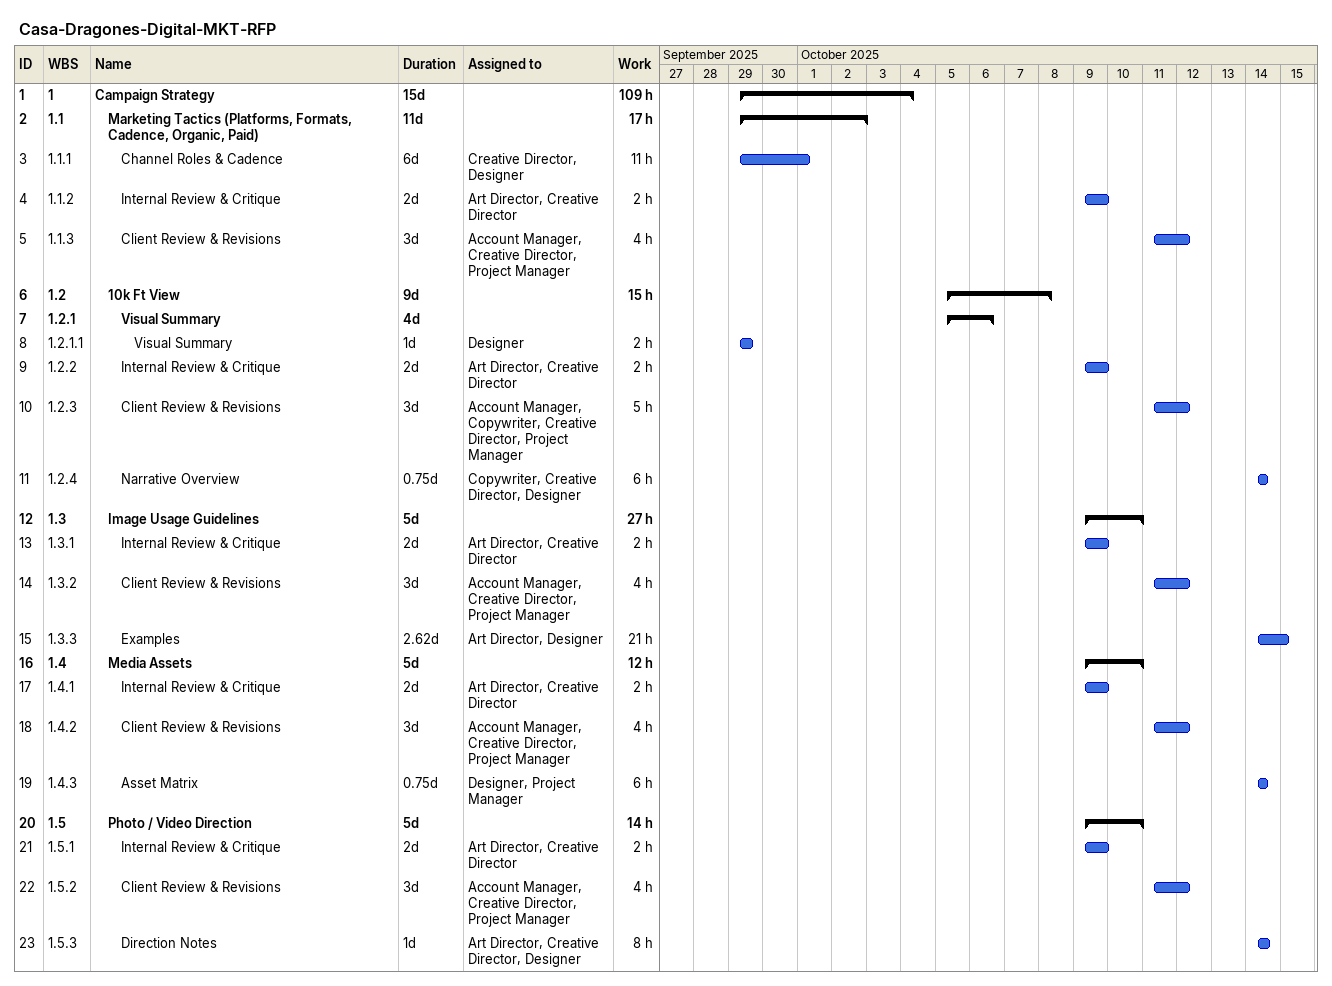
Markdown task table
Casa-Dragones-Digital-MKT-RFP

| ID | WBS | Task | Duration | Start | Finish | Resources | Work (h) |
|---|---|---|---|---|---|---|---|
| 1 | 1 | **Campaign Strategy** | 15d | 2025-09-29 | 2025-10-04 |  | 109 |
| 2 | 1.1 | **Marketing Tactics (Platforms, Formats, Cadence, Organic, Paid)** | 11d | 2025-09-29 | 2025-10-03 |  | 17 |
| 3 | 1.1.1 | Channel Roles & Cadence | 6d | 2025-09-29 | 2025-10-01 | Creative Director, Designer | 11 |
| 4 | 1.1.2 | Internal Review & Critique | 2d | 2025-10-09 | 2025-10-10 | Art Director, Creative Director | 2 |
| 5 | 1.1.3 | Client Review & Revisions | 3d | 2025-10-11 | 2025-10-12 | Account Manager, Creative Director, Project Manager | 4 |
| 6 | 1.2 | **10k Ft View** | 9d | 2025-10-05 | 2025-10-08 |  | 15 |
| 7 | 1.2.1 | **Visual Summary** | 4d | 2025-10-05 | 2025-10-06 |  |  |
| 8 | 1.2.1.1 | Visual Summary | 1d | 2025-09-29 | 2025-09-29 | Designer | 2 |
| 9 | 1.2.2 | Internal Review & Critique | 2d | 2025-10-09 | 2025-10-10 | Art Director, Creative Director | 2 |
| 10 | 1.2.3 | Client Review & Revisions | 3d | 2025-10-11 | 2025-10-12 | Account Manager, Copywriter, Creative Director, Project Manager | 5 |
| 11 | 1.2.4 | Narrative Overview | 0.75d | 2025-10-14 | 2025-10-14 | Copywriter, Creative Director, Designer | 6 |
| 12 | 1.3 | **Image Usage Guidelines** | 5d | 2025-10-09 | 2025-10-11 |  | 27 |
| 13 | 1.3.1 | Internal Review & Critique | 2d | 2025-10-09 | 2025-10-10 | Art Director, Creative Director | 2 |
| 14 | 1.3.2 | Client Review & Revisions | 3d | 2025-10-11 | 2025-10-12 | Account Manager, Creative Director, Project Manager | 4 |
| 15 | 1.3.3 | Examples | 2.62d | 2025-10-14 | 2025-10-15 | Art Director, Designer | 21 |
| 16 | 1.4 | **Media Assets** | 5d | 2025-10-09 | 2025-10-11 |  | 12 |
| 17 | 1.4.1 | Internal Review & Critique | 2d | 2025-10-09 | 2025-10-10 | Art Director, Creative Director | 2 |
| 18 | 1.4.2 | Client Review & Revisions | 3d | 2025-10-11 | 2025-10-12 | Account Manager, Creative Director, Project Manager | 4 |
| 19 | 1.4.3 | Asset Matrix | 0.75d | 2025-10-14 | 2025-10-14 | Designer, Project Manager | 6 |
| 20 | 1.5 | **Photo / Video Direction** | 5d | 2025-10-09 | 2025-10-11 |  | 14 |
| 21 | 1.5.1 | Internal Review & Critique | 2d | 2025-10-09 | 2025-10-10 | Art Director, Creative Director | 2 |
| 22 | 1.5.2 | Client Review & Revisions | 3d | 2025-10-11 | 2025-10-12 | Account Manager, Creative Director, Project Manager | 4 |
| 23 | 1.5.3 | Direction Notes | 1d | 2025-10-14 | 2025-10-14 | Art Director, Creative Director, Designer | 8 |
